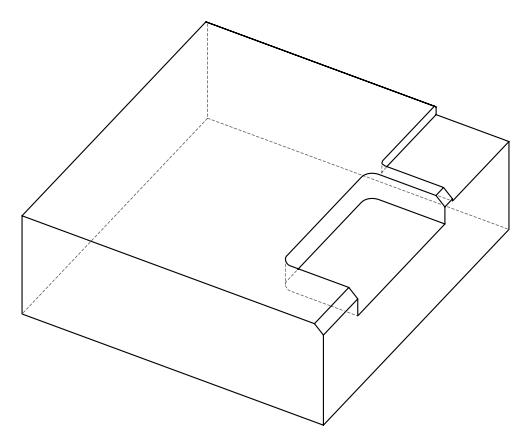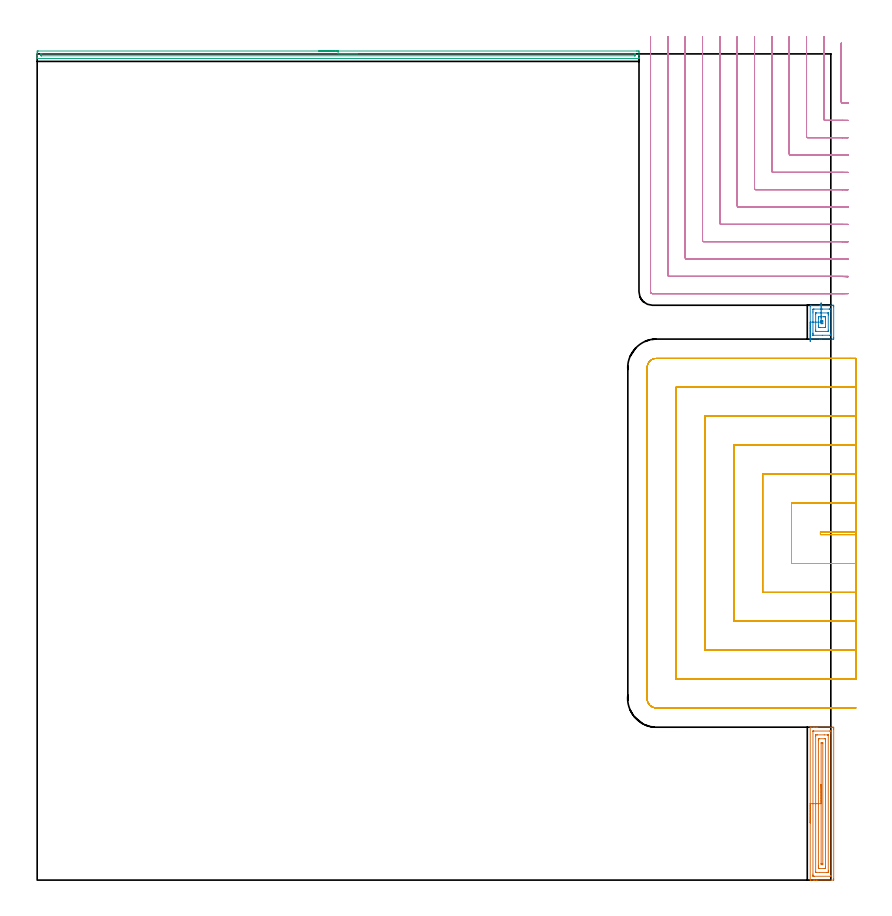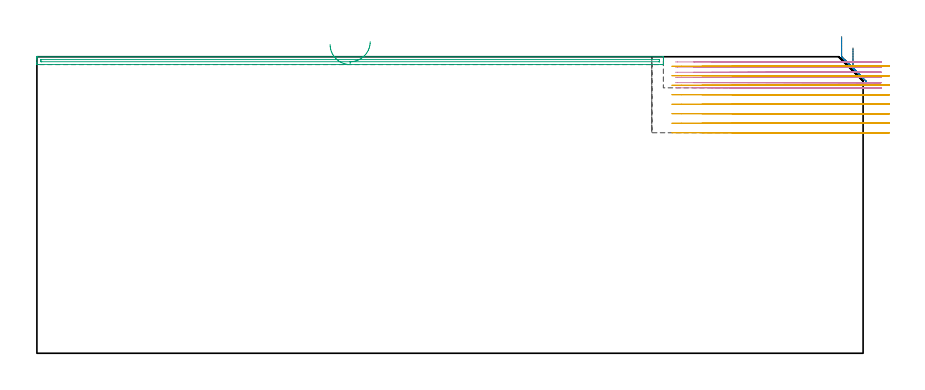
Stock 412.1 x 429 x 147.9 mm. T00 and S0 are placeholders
(PLAN: 5 operations, 2 tool changes, 73.7 min)
(1 AREA_MILL | FG_CHAMFER_SURFACE | UGT0205_001 | 3.38 min | 6398 mm3)
(2 AREA_MILL_1 | FG_CHAMFER_SURFACE_1 | UGT0205_001 | 0.91 min | 2292 mm3)
(3 AREA_MILL_2 | FG_CHAMFER_SURFACE_2 | UGT0205_001 | 5.16 min | 2401 mm3)
(4 MILL_CORNER_NOTCH_RECTANGULAR | CORNER_NOTCH_RECTANGULAR | NXT0201_011 | Follow Part, ap 3, ae 75% | 21.51 min | 200809 mm3)
(5 MILL_SLOT | SLOT_PARTIAL_RECTANGULAR | UGT0201_094 | Follow Part, ap 5, ae 75% | 42.69 min | 800416 mm3)
(TOOL UGT0205_001 | Chamfer Mill 20 x 3 x 45 deg. | D20 FL50 Z2)
(TOOL NXT0201_011 | ENDMILL 12mm [2P460-1200-NA 1630] | D12 FL38 Z6)
(TOOL UGT0201_094 | End mill 20 mm | D20 FL38 Z4)
(OP 1 AREA_MILL)
G17 G21 G94 G90
T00 M6
G54
G17 G0 G90 X401.4 Y29.7 S1061 M3
G43 Z157.9 H0
G94 G1 Y29.738 Z157.028 F250.
Y29.852 Z156.163
Y30.041 Z155.312
Y30.303 Z154.48
Y30.637 Z153.674
Y31.04 Z152.9
Y31.508 Z152.164
Y32.04 Z151.472
Y32.629 Z150.829
Y33.272 Z150.239
Y33.964 Z149.708
Y34.7 Z149.24
Y35.474 Z148.837
Y36.28 Z148.503
Y37.112 Z148.241
Y37.964 Z148.052
Y38.828 Z147.938
Y39.7 Z147.9
Y79.281
X401.403 Y79.39 Z147.889
X401.504 Y79.397 Z147.789
X401.612 Y79.4 Z147.687
X402.265 Z147.034
X403.082 Z146.217
X403.551 Z145.745
X403.786 Z145.511
X404.429 Z144.868
X404.663 Z144.634
X405.306 Z143.988
X412.648 Y79.399 Z136.648
X413.204 Y79.395 Z136.093
X413.591 Y79.39 Z135.705
X413.595 Y79.233 Z135.703
X413.599 Y78.836 Z135.701
X413.6 Y78.435 Z135.7
Y0.564
X413.594 Y0.07 Z135.703
X413.591 Y0.01 Z135.705
X413.525 Y0. Z135.771
X405.306 Z143.988
X404.663 Z144.634
X404.429 Z144.868
X403.786 Z145.511
X403.551 Z145.745
X403.082 Z146.217
X401.611 Z147.687
X401.503 Y0.003 Z147.789
X401.403 Y0.01 Z147.889
X401.4 Y0.119 Z147.9
Y39.7
X402.814 Z146.486
X402.815 Y77.057 Z146.485
X402.816 Y77.244 Z146.484
X402.819 Y77.337 Z146.481
X402.821 Y77.379 Z146.479
X402.833 Y77.39 Z146.467
X402.876 Y77.392 Z146.424
X403.214 Y77.399 Z146.086
X411.449 Z137.851
X411.992 Y77.396 Z137.308
X412.123 Y77.39 Z137.177
X412.179 Y77.375 Z137.121
X412.183 Y77.203 Z137.117
X412.184 Y77.057 Z137.116
X412.186 Y76.31 Z137.114
X412.185 Y2.343 Z137.115
X412.184 Y2.156 Z137.116
X412.181 Y2.063 Z137.119
X412.179 Y2.021 Z137.121
X412.167 Y2.01 Z137.133
X412.124 Y2.008 Z137.176
X411.786 Y2.001 Z137.514
X403.551 Z145.749
X403.008 Y2.004 Z146.292
X402.877 Y2.01 Z146.423
X402.821 Y2.025 Z146.479
X402.817 Y2.197 Z146.483
X402.816 Y2.343 Z146.484
X402.814 Y3.09 Z146.486
Y39.7
X404.228 Z145.072
X404.229 Y74.591 Z145.071
X404.234 Y75.278 Z145.066
X404.235 Y75.372 Z145.065
X404.317 Y75.392 Z144.983
X404.429 Y75.395 Z144.871
X405.187 Y75.4 Z144.113
X408.696 Z140.604
X410.452 Z138.848
X410.571 Y75.398 Z138.729
X410.691 Y75.394 Z138.609
X410.764 Y75.39 Z138.536
X410.768 Y75.346 Z138.532
X410.77 Y75.278 Z138.53
X410.771 Y75.076 Z138.529
Y4.808
X410.766 Y4.121 Z138.534
X410.765 Y4.028 Z138.535
X410.683 Y4.008 Z138.617
X410.571 Y4.005 Z138.729
X409.814 Y4. Z139.486
X406.304 Z142.996
X404.548 Z144.752
X404.429 Y4.002 Z144.871
X404.309 Y4.006 Z144.991
X404.236 Y4.01 Z145.064
X404.232 Y4.054 Z145.068
X404.23 Y4.121 Z145.07
X404.229 Y4.324 Z145.071
X404.228 Y39.7 Z145.072
X405.643 Z143.657
Y72.61
X405.646 Y73.155 Z143.654
X405.65 Y73.34 Z143.65
X405.654 Y73.39 Z143.646
X405.697 Y73.393 Z143.603
X405.794 Y73.396 Z143.506
X406.184 Y73.4 Z143.116
X406.282 Z143.018
X408.916 Y73.399 Z140.384
X409.218 Y73.39 Z140.082
X409.351 Y73.378 Z139.949
X409.352 Y73.304 Z139.948
X409.356 Y72.953 Z139.944
X409.357 Y72.61 Z139.943
Y72.062
Y6.79
X409.354 Y6.245 Z139.946
X409.35 Y6.06 Z139.95
X409.346 Y6.01 Z139.954
X409.303 Y6.007 Z139.997
X409.206 Y6.004 Z140.094
X408.816 Y6. Z140.484
X408.718 Z140.582
X406.084 Y6.001 Z143.216
X405.782 Y6.01 Z143.518
X405.649 Y6.022 Z143.651
X405.648 Y6.096 Z143.652
X405.644 Y6.447 Z143.656
X405.643 Y6.79 Z143.657
Y7.338
Y39.7
X407.057 Z142.243
Y70.831
X407.061 Y71.39 Z142.239
X407.383 Y71.395 Z141.917
X407.939 Y71.39 Z141.361
X407.943 Y70.831 Z141.357
Y8.569
X407.939 Y8.01 Z141.361
X407.617 Y8.005 Z141.683
X407.061 Y8.01 Z142.239
X407.057 Y8.569 Z142.243
Y8.573
Y39.7
Y40.572 Z142.281
Y41.436 Z142.395
Y42.288 Z142.584
Y43.12 Z142.846
Y43.926 Z143.18
Y44.7 Z143.583
Y45.436 Z144.052
Y46.128 Z144.583
Y46.771 Z145.172
Y47.36 Z145.815
Y47.892 Z146.507
Y48.36 Z147.243
Y48.763 Z148.017
Y49.097 Z148.823
Y49.359 Z149.655
Y49.548 Z150.507
Y49.662 Z151.372
Y49.7 Z152.243
G0 Z157.9
M5
M2
(OP 2 AREA_MILL_1)
G17 G21 G94 G90
T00 M6
G54
G17 G0 G90 X401.4 Y279.7 S1061 M3
G43 Z157.9 H0
G94 G1 Y279.738 Z157.028 F250.
Y279.852 Z156.163
Y280.041 Z155.312
Y280.303 Z154.48
Y280.637 Z153.674
Y281.04 Z152.9
Y281.508 Z152.164
Y282.04 Z151.472
Y282.629 Z150.829
Y283.272 Z150.24
Y283.964 Z149.708
Y284.7 Z149.24
Y285.474 Z148.837
Y286.28 Z148.503
Y287.112 Z148.241
Y287.964 Z148.052
Y288.828 Z147.938
Y289.7 Z147.9
Y298.064
X401.407 Y298.49 Z147.893
X401.793 Y298.5 Z147.507
X406.184 Z143.116
X407.061 Z142.232
X412.769 Z136.526
X413.204 Y298.497 Z136.091
X413.591 Y298.492 Z135.705
X413.598 Y298.064 Z135.702
X413.6 Y297.666 Z135.7
Y281.819
X413.598 Y281.336 Z135.702
X413.591 Y280.908 Z135.705
X413.204 Y280.9 Z136.091
X407.061 Z142.232
X406.191 Z143.109
X401.793 Z147.507
X401.407 Y280.91 Z147.893
X401.4 Y281.336 Z147.9
Y289.7
X402.814 Z146.486
Y294.542
Y295.422
X402.816 Y296.16 Z146.484
X402.817 Y296.303 Z146.483
X402.821 Y296.478 Z146.479
X403.158 Y296.492 Z146.142
X403.356 Y296.498 Z145.944
X407.742 Y296.5 Z141.558
X411.252 Z138.048
X411.449 Z137.851
X411.644 Y296.498 Z137.656
X411.842 Y296.492 Z137.458
X412.179 Y296.478 Z137.121
X412.186 Y295.422 Z137.114
Y283.978
X412.184 Y283.239 Z137.116
X412.183 Y283.097 Z137.117
X412.179 Y282.922 Z137.121
X411.842 Y282.908 Z137.458
X411.644 Y282.902 Z137.656
X407.697 Y282.9 Z141.603
X402.869 Y282.902 Z146.431
X402.837 Y282.906 Z146.463
X402.831 Y282.908 Z146.469
X402.821 Y282.949 Z146.479
X402.819 Y283.097 Z146.481
X402.815 Y283.836 Z146.485
X402.814 Y283.978 Z146.486
Y289.7
X404.228 Z145.072
X404.229 Y293.862 Z145.071
X404.23 Y294.064 Z145.07
X404.235 Y294.464 Z145.065
X404.239 Y294.492 Z145.061
X404.247 Y294.494 Z145.053
X404.272 Y294.497 Z145.028
X404.324 Y294.499 Z144.976
X404.429 Y294.5 Z144.871
X410.614 Y294.499 Z138.686
X410.752 Y294.49 Z138.548
X410.765 Y294.448 Z138.535
X410.768 Y294.433 Z138.532
X410.77 Y294.342 Z138.53
X410.771 Y293.662 Z138.529
X410.772 Y293.461 Z138.528
X410.771 Y285.538 Z138.529
X410.77 Y285.336 Z138.53
X410.765 Y284.936 Z138.535
X410.761 Y284.908 Z138.539
X410.753 Y284.906 Z138.547
X410.728 Y284.903 Z138.572
X410.676 Y284.901 Z138.624
X410.571 Y284.9 Z138.729
X404.324 Y284.901 Z144.976
X404.272 Y284.903 Z145.028
X404.247 Y284.906 Z145.053
X404.239 Y284.908 Z145.061
X404.235 Y284.936 Z145.065
X404.23 Y285.336 Z145.07
X404.229 Y285.538 Z145.071
X404.228 Y289.7 Z145.072
X405.643 Z143.657
Y291.563
Y291.901
X405.645 Y292.442 Z143.655
X405.647 Y292.479 Z143.653
X405.649 Y292.49 Z143.651
X405.662 Y292.492 Z143.638
X405.736 Y292.497 Z143.564
X405.885 Y292.499 Z143.415
X408.219 Y292.5 Z141.081
X408.816 Y292.497 Z140.484
X409.104 Y292.493 Z140.196
X409.35 Y292.475 Z139.95
X409.354 Y292.242 Z139.946
X409.356 Y291.901 Z139.944
X409.357 Y291.358 Z139.943
Y287.499
X409.355 Y286.958 Z139.945
X409.353 Y286.921 Z139.947
X409.351 Y286.91 Z139.949
X409.338 Y286.908 Z139.962
X409.264 Y286.903 Z140.036
X409.115 Y286.901 Z140.185
X406.781 Y286.9 Z142.519
X406.184 Y286.903 Z143.116
X405.896 Y286.907 Z143.404
X405.65 Y286.925 Z143.65
X405.646 Y287.158 Z143.654
X405.644 Y287.499 Z143.656
X405.643 Y288.042 Z143.657
Y289.7
X407.057 Z142.243
Y290.14
X407.061 Y290.49 Z142.239
X407.415 Y290.495 Z141.885
X407.939 Y290.49 Z141.361
X407.943 Y290.14 Z141.357
Y289.26
X407.939 Y288.91 Z141.361
X407.415 Y288.905 Z141.885
X407.061 Y288.91 Z142.239
X407.057 Y289.255 Z142.243
Y289.26
Y289.7
Y290.572 Z142.281
Y291.436 Z142.395
Y292.288 Z142.584
Y293.12 Z142.846
Y293.926 Z143.18
Y294.7 Z143.583
Y295.436 Z144.051
Y296.128 Z144.583
Y296.771 Z145.172
Y297.36 Z145.815
Y297.892 Z146.507
Y298.36 Z147.243
Y298.763 Z148.017
Y299.097 Z148.823
Y299.359 Z149.655
Y299.548 Z150.506
Y299.662 Z151.371
Y299.7 Z152.243
G0 Z157.9
M5
M2
(OP 3 AREA_MILL_2)
G17 G21 G94 G90
T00 M6
G54
G17 G0 G90 X146.25 Y430.5 S1061 M3
G43 Z157.9 H0
Z154.
G94 G1 X146.288 Z153.129 F250.
X146.402 Z152.264
X146.591 Z151.412
X146.853 Z150.58
X147.187 Z149.774
X147.59 Z149.
X148.059 Z148.264
X148.59 Z147.572
X149.179 Z146.929
X149.822 Z146.34
X150.514 Z145.809
X151.25 Z145.34
X152.024 Z144.937
X152.83 Z144.603
X153.662 Z144.341
X154.514 Z144.152
X155.378 Z144.038
X156.25 Z144.
X311.256
X311.868 Y430.498 Z144.002
X312.472 Y430.493 Z144.003
X312.493 Y430.491 Z144.005
X312.5 Y429.889 Z144.606
Y428.473 Z146.024
Y428.104 Z146.392
Y427.365 Z147.135
Y427.105 Z147.395
X312.493 Y426.665 Z147.826
X312.49 Y426.603 Z147.888
X312.315 Y426.6 Z147.9
X0.185
X0.006 Y426.602 Z147.889
X0.005
X0.002 Y426.667 Z147.824
X0. Y427.105 Z147.395
Y427.365 Z147.135
Y428.104 Z146.392
Y429.366 Z145.131
X0.003 Y429.889 Z144.606
X0.007 Y430.491 Z144.005
X0.028 Y430.493 Z144.003
X0.632 Y430.5 Z144.
X156.25
Y429.086 Z145.414
X310.169 Y429.085 Z145.415
X310.347 Y429.083 Z145.417
X310.466 Y429.079 Z145.421
X310.492 Y429.077 Z145.423
X310.495 Y429.073 Z145.427
X310.497 Y429.056 Z145.444
X310.499 Y428.996 Z145.504
X310.5 Y428.577 Z145.923
X310.497 Y428.104 Z146.396
X310.494 Y428.051 Z146.449
X310.491 Y428.028 Z146.472
X310.483 Y428.021 Z146.479
X310.437 Y428.019 Z146.481
X310.258 Y428.015 Z146.485
X310.169 Y428.014 Z146.486
X310.079
X2.331 Y428.015 Z146.485
X2.152 Y428.017 Z146.483
X2.034 Y428.02 Z146.48
X2.008 Y428.023 Z146.477
X2.006 Y428.027 Z146.473
X2.003 Y428.044 Z146.456
X2.001 Y428.104 Z146.396
X2. Y428.523 Z145.977
X2.003 Y428.996 Z145.504
X2.006 Y429.049 Z145.451
X2.01 Y429.072 Z145.428
X2.017 Y429.079 Z145.421
X2.063 Y429.081 Z145.419
X2.242 Y429.085 Z145.415
X2.332 Y429.086 Z145.414
X2.421
X156.25
X157.122 Z145.452
X157.987 Z145.566
X158.838 Z145.755
X159.67 Z146.017
X160.476 Z146.351
X161.25 Z146.754
X161.986 Z147.223
X162.678 Z147.754
X163.321 Z148.343
X163.91 Z148.986
X164.442 Z149.679
X164.91 Z150.414
X165.313 Z151.188
X165.647 Z151.994
X165.909 Z152.826
X166.098 Z153.678
X166.212 Z154.543
X166.25 Z155.414
G0 Z157.9
M5
M2
(OP 4 MILL_CORNER_NOTCH_RECTANGULAR)
G17 G21 G94 G90
T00 M6
G54
G17 G0 G90 X417.5 Y434.615 S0 M3
G43 Z157.9 H1
Z145.317
G94 G1 Y431.615 F250.
Y404.081 F500.
G3 X418.1 Y403.488 R0.6
G1 X421.1 Y403.442 F250.
G0 Z157.9
X408.5 Y438.
Z145.317
G1 Y435.
Y395.094 F500.
G3 X409.094 Y394.5 R0.6
G1 X416.572
G2 X418.1 Y394.487 R90.
G1 X421.1 Y394.436 F250.
G0 Z157.9
X399.5 Y438.
Z145.317
G1 Y435.
Y386.094 F500.
G3 X400.094 Y385.5 R0.6
G1 X416.572
G2 X418.1 Y385.486 R81.
G1 X421.099 Y385.429 F250.
G0 Z157.9
X390.5 Y438.
Z145.317
G1 Y435.
Y377.094 F500.
G3 X391.094 Y376.5 R0.6
G1 X416.572
G2 X418.1 Y376.484 R72.
G1 X421.099 Y376.42 F250.
G0 Z157.9
X381.5 Y438.
Z145.317
G1 Y435.
Y368.094 F500.
G3 X382.094 Y367.5 R0.6
G1 X416.572
G2 X418.1 Y367.481 R63.
G1 X421.099 Y367.409 F250.
G0 Z157.9
X372.5 Y438.
Z145.317
G1 Y435.
Y359.095 F500.
G3 X373.095 Y358.5 R0.6
G1 X416.572
G2 X418.1 Y358.478 R54.
G1 X421.099 Y358.394 F250.
G0 Z157.9
X363.5 Y438.
Z145.317
G1 Y435.
Y350.095 F500.
G3 X364.095 Y349.5 R0.6
G1 X416.572
G2 X418.1 Y349.474 R45.
G1 X421.098 Y349.372 F250.
G0 Z157.9
X354.5 Y438.
Z145.317
G1 Y435.
Y341.095 F500.
G3 X355.095 Y340.5 R0.6
G1 X416.572
G2 X418.1 Y340.468 R36.
G1 X421.097 Y340.34 F250.
G0 Z157.9
X345.5 Y438.
Z145.317
G1 Y435.
Y332.096 F500.
G3 X346.096 Y331.5 R0.6
G1 X416.572
G2 X418.1 Y331.457 R27.
G1 X421.095 Y331.287 F250.
G0 Z157.9
X336.5 Y438.
Z145.317
G1 Y435.
Y323.096 F500.
G3 X337.096 Y322.5 R0.6
G1 X416.572
G2 X418.1 Y322.435 R18.
G1 X421.089 Y322.18 F250.
G0 Z157.9
X327.5 Y438.
Z145.317
G1 Y435.
Y314.096 F500.
G3 X328.096 Y313.5 R0.6
G1 X416.572
G2 X418.1 Y313.369 R9.
G1 X421.056 Y312.86 F250.
G0 Z157.9
X318.5 Y438.
Z145.317
G1 Y435.
Y305.5 F500.
G3 X319.5 Y304.5 R1.
G1 X416.572
X419.572 F250.
G0 Z157.9
X417.5 Y434.615
Z142.733
G1 Y431.615
Y404.092 F500.
G3 X418.1 Y403.499 R0.6
G1 X421.1 Y403.483 F250.
G0 Z157.9
X408.5 Y438.
Z142.733
G1 Y435.
Y395.094 F500.
G3 X409.094 Y394.5 R0.6
G1 X417.589
G2 X418.1 Y394.499 R90.
G1 X421.1 Y394.482 F250.
G0 Z157.9
X399.5 Y438.
Z142.733
G1 Y435.
Y386.094 F500.
G3 X400.094 Y385.5 R0.6
G1 X417.589
G2 X418.1 Y385.498 R81.
G1 X421.1 Y385.479 F250.
G0 Z157.9
X390.5 Y438.
Z142.733
G1 Y435.
Y377.094 F500.
G3 X391.094 Y376.5 R0.6
G1 X417.589
G2 X418.1 Y376.498 R72.
G1 X421.1 Y376.477 F250.
G0 Z157.9
X381.5 Y438.
Z142.733
G1 Y435.
Y368.095 F500.
G3 X382.095 Y367.5 R0.6
G1 X417.589
G2 X418.1 Y367.498 R63.
G1 X421.1 Y367.474 F250.
G0 Z157.9
X372.5 Y438.
Z142.733
G1 Y435.
Y359.095 F500.
G3 X373.095 Y358.5 R0.6
G1 X417.589
G2 X418.1 Y358.498 R54.
G1 X421.1 Y358.469 F250.
G0 Z157.9
X363.5 Y438.
Z142.733
G1 Y435.
Y350.095 F500.
G3 X364.095 Y349.5 R0.6
G1 X417.589
G2 X418.1 Y349.497 R45.
G1 X421.1 Y349.463 F250.
G0 Z157.9
X354.5 Y438.
Z142.733
G1 Y435.
Y341.095 F500.
G3 X355.095 Y340.5 R0.6
G1 X417.589
G2 X418.1 Y340.496 R36.
G1 X421.1 Y340.454 F250.
G0 Z157.9
X345.5 Y438.
Z142.733
G1 Y435.
Y332.096 F500.
G3 X346.096 Y331.5 R0.6
G1 X417.589
G2 X418.1 Y331.495 R27.
G1 X421.099 Y331.438 F250.
G0 Z157.9
X336.5 Y438.
Z142.733
G1 Y435.
Y323.096 F500.
G3 X337.096 Y322.5 R0.6
G1 X417.589
G2 X418.1 Y322.493 R18.
G1 X421.099 Y322.408 F250.
G0 Z157.9
X327.5 Y438.
Z142.733
G1 Y435.
Y314.096 F500.
G3 X328.096 Y313.5 R0.6
G1 X417.589
G2 X418.1 Y313.485 R9.
G1 X421.095 Y313.315 F250.
G0 Z157.9
X318.5 Y438.
Z142.733
G1 Y435.
Y305.5 F500.
G3 X319.5 Y304.5 R1.
G1 X417.589
X420.589 F250.
G0 Z157.9
X417.5 Y434.615
Z140.15
G1 Y431.615
Y404.093 F500.
G3 X418.1 Y403.5 R0.6
G1 X421.1 F250.
G0 Z157.9
X408.5 Y438.
Z140.15
G1 Y435.
Y395.094 F500.
G3 X409.094 Y394.5 R0.6
G1 X418.1
X421.1 F250.
G0 Z157.9
X399.5 Y438.
Z140.15
G1 Y435.
Y386.094 F500.
G3 X400.094 Y385.5 R0.6
G1 X418.1
X421.1 F250.
G0 Z157.9
X390.5 Y438.
Z140.15
G1 Y435.
Y377.094 F500.
G3 X391.094 Y376.5 R0.6
G1 X418.1
X421.1 F250.
G0 Z157.9
X381.5 Y438.
Z140.15
G1 Y435.
Y368.095 F500.
G3 X382.095 Y367.5 R0.6
G1 X418.1
X421.1 F250.
G0 Z157.9
X372.5 Y438.
Z140.15
G1 Y435.
Y359.095 F500.
G3 X373.095 Y358.5 R0.6
G1 X418.1
X421.1 F250.
G0 Z157.9
X363.5 Y438.
Z140.15
G1 Y435.
Y350.095 F500.
G3 X364.095 Y349.5 R0.6
G1 X418.1
X421.1 F250.
G0 Z157.9
X354.5 Y438.
Z140.15
G1 Y435.
Y341.095 F500.
G3 X355.095 Y340.5 R0.6
G1 X418.1
X421.1 F250.
G0 Z157.9
X345.5 Y438.
Z140.15
G1 Y435.
Y332.096 F500.
G3 X346.096 Y331.5 R0.6
G1 X418.1
X421.1 F250.
G0 Z157.9
X336.5 Y438.
Z140.15
G1 Y435.
Y323.096 F500.
G3 X337.096 Y322.5 R0.6
G1 X418.1
X421.1 F250.
G0 Z157.9
X327.5 Y438.
Z140.15
G1 Y435.
Y314.096 F500.
G3 X328.096 Y313.5 R0.6
G1 X418.1
X421.1 F250.
G0 Z157.9
X318.5 Y438.
Z140.15
G1 Y435.
Y305.5 F500.
G3 X319.5 Y304.5 R1.
G1 X418.1
X421.1 F250.
G0 Z157.9
X417.5 Y434.615
Z137.567
G1 Y431.615
Y404.093 F500.
G3 X418.1 Y403.5 R0.6
G1 X421.1 F250.
G0 Z157.9
X408.5 Y438.
Z137.567
G1 Y435.
Y395.094 F500.
G3 X409.094 Y394.5 R0.6
G1 X418.1
X421.1 F250.
G0 Z157.9
X399.5 Y438.
Z137.567
G1 Y435.
Y386.094 F500.
G3 X400.094 Y385.5 R0.6
G1 X418.1
X421.1 F250.
G0 Z157.9
X390.5 Y438.
Z137.567
G1 Y435.
Y377.094 F500.
G3 X391.094 Y376.5 R0.6
G1 X418.1
X421.1 F250.
G0 Z157.9
X381.5 Y438.
Z137.567
G1 Y435.
Y368.094 F500.
G3 X382.094 Y367.5 R0.6
G1 X418.1
X421.1 F250.
G0 Z157.9
X372.5 Y438.
Z137.567
G1 Y435.
Y359.095 F500.
G3 X373.095 Y358.5 R0.6
G1 X418.1
X421.1 F250.
G0 Z157.9
X363.5 Y438.
Z137.567
G1 Y435.
Y350.095 F500.
G3 X364.095 Y349.5 R0.6
G1 X418.1
X421.1 F250.
G0 Z157.9
X354.5 Y438.
Z137.567
G1 Y435.
Y341.095 F500.
G3 X355.095 Y340.5 R0.6
G1 X418.1
X421.1 F250.
G0 Z157.9
X345.5 Y438.
Z137.567
G1 Y435.
Y332.096 F500.
G3 X346.096 Y331.5 R0.6
G1 X418.1
X421.1 F250.
G0 Z157.9
X336.5 Y438.
Z137.567
G1 Y435.
Y323.096 F500.
G3 X337.096 Y322.5 R0.6
G1 X418.1
X421.1 F250.
G0 Z157.9
X327.5 Y438.
Z137.567
G1 Y435.
Y314.096 F500.
G3 X328.096 Y313.5 R0.6
G1 X418.1
X421.1 F250.
G0 Z157.9
X318.5 Y438.
Z137.567
G1 Y435.
Y305.5 F500.
G3 X319.5 Y304.5 R1.
G1 X418.1
X421.1 F250.
G0 Z157.9
X417.5 Y434.615
Z134.983
G1 Y431.615
Y404.093 F500.
G3 X418.1 Y403.5 R0.6
G1 X421.1 F250.
G0 Z157.9
X408.5 Y438.
Z134.983
G1 Y435.
Y395.094 F500.
G3 X409.094 Y394.5 R0.6
G1 X418.1
X421.1 F250.
G0 Z157.9
X399.5 Y438.
Z134.983
G1 Y435.
Y386.094 F500.
G3 X400.094 Y385.5 R0.6
G1 X418.1
X421.1 F250.
G0 Z157.9
X390.5 Y438.
Z134.983
G1 Y435.
Y377.094 F500.
G3 X391.094 Y376.5 R0.6
G1 X418.1
X421.1 F250.
G0 Z157.9
X381.5 Y438.
Z134.983
G1 Y435.
Y368.094 F500.
G3 X382.094 Y367.5 R0.6
G1 X418.1
X421.1 F250.
G0 Z157.9
X372.5 Y438.
Z134.983
G1 Y435.
Y359.095 F500.
G3 X373.095 Y358.5 R0.6
G1 X418.1
X421.1 F250.
G0 Z157.9
X363.5 Y438.
Z134.983
G1 Y435.
Y350.095 F500.
G3 X364.095 Y349.5 R0.6
G1 X418.1
X421.1 F250.
G0 Z157.9
X354.5 Y438.
Z134.983
G1 Y435.
Y341.095 F500.
G3 X355.095 Y340.5 R0.6
G1 X418.1
X421.1 F250.
G0 Z157.9
X345.5 Y438.
Z134.983
G1 Y435.
Y332.096 F500.
G3 X346.096 Y331.5 R0.6
G1 X418.1
X421.1 F250.
G0 Z157.9
X336.5 Y438.
Z134.983
G1 Y435.
Y323.096 F500.
G3 X337.096 Y322.5 R0.6
G1 X418.1
X421.1 F250.
G0 Z157.9
X327.5 Y438.
Z134.983
G1 Y435.
Y314.096 F500.
G3 X328.096 Y313.5 R0.6
G1 X418.1
X421.1 F250.
G0 Z157.9
X318.5 Y438.
Z134.983
G1 Y435.
Y305.5 F500.
G3 X319.5 Y304.5 R1.
G1 X418.1
X421.1 F250.
G0 Z157.9
X417.5 Y434.615
Z132.4
G1 Y431.615
Y404.093 F500.
G3 X418.1 Y403.5 R0.6
G1 X421.1 F250.
G0 Z157.9
X408.5 Y438.
Z132.4
G1 Y435.
Y395.094 F500.
G3 X409.094 Y394.5 R0.6
G1 X418.1
X421.1 F250.
G0 Z157.9
X399.5 Y438.
Z132.4
G1 Y435.
Y386.094 F500.
G3 X400.094 Y385.5 R0.6
G1 X418.1
X421.1 F250.
G0 Z157.9
X390.5 Y438.
Z132.4
G1 Y435.
Y377.094 F500.
G3 X391.094 Y376.5 R0.6
G1 X418.1
X421.1 F250.
G0 Z157.9
X381.5 Y438.
Z132.4
G1 Y435.
Y368.094 F500.
G3 X382.094 Y367.5 R0.6
G1 X418.1
X421.1 F250.
G0 Z157.9
X372.5 Y438.
Z132.4
G1 Y435.
Y359.095 F500.
G3 X373.095 Y358.5 R0.6
G1 X418.1
X421.1 F250.
G0 Z157.9
X363.5 Y438.
Z132.4
G1 Y435.
Y350.095 F500.
G3 X364.095 Y349.5 R0.6
G1 X418.1
X421.1 F250.
G0 Z157.9
X354.5 Y438.
Z132.4
G1 Y435.
Y341.095 F500.
G3 X355.095 Y340.5 R0.6
G1 X418.1
X421.1 F250.
G0 Z157.9
X345.5 Y438.
Z132.4
G1 Y435.
Y332.096 F500.
G3 X346.096 Y331.5 R0.6
G1 X418.1
X421.1 F250.
G0 Z157.9
X336.5 Y438.
Z132.4
G1 Y435.
Y323.096 F500.
G3 X337.096 Y322.5 R0.6
G1 X418.1
X421.1 F250.
G0 Z157.9
X327.5 Y438.
Z132.4
G1 Y435.
Y314.096 F500.
G3 X328.096 Y313.5 R0.6
G1 X418.1
X421.1 F250.
G0 Z157.9
X318.5 Y438.
Z132.4
G1 Y435.
Y305.5 F500.
G3 X319.5 Y304.5 R1.
G1 X418.1
X421.1 F250.
G0 Z157.9
M5
M2
(OP 5 MILL_SLOT)
G17 G21 G94 G90
T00 M6
G54
G17 G0 G90 X425.1 Y180.9 S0 M3
G43 Z157.9 H0
Z143.162
G94 G1 X422.1 F250.
X406.7 F500.
Y179.4
X422.1
X425.1 F250.
Y195.9
X422.1
X391.7 F500.
Y164.4
X422.1
X425.1 F250.
Y210.9
X422.1
X376.7 F500.
Y149.4
X422.1
X425.1 F250.
Y225.9
X422.1
X361.7 F500.
Y134.4
X422.1
X425.1 F250.
Y240.9
X422.1
X346.7 F500.
Y119.4
X422.1
X425.1 F250.
Y255.9
X422.1
X331.7 F500.
Y104.4
X422.1
X425.1 F250.
Y270.9
X422.1
X321.5 F500.
G3 X316.7 Y266.1 R4.8
G1 Y94.2
G3 X321.5 Y89.4 R4.8
G1 X422.1
X425.1 F250.
G0 Y180.9 Z138.425
G1 X422.1
X406.7 F500.
Y179.4
X422.1
X425.1 F250.
Y195.9
X422.1
X391.7 F500.
Y164.4
X422.1
X425.1 F250.
Y210.9
X422.1
X376.7 F500.
Y149.4
X422.1
X425.1 F250.
Y225.9
X422.1
X361.7 F500.
Y134.4
X422.1
X425.1 F250.
Y240.9
X422.1
X346.7 F500.
Y119.4
X422.1
X425.1 F250.
Y255.9
X422.1
X331.7 F500.
Y104.4
X422.1
X425.1 F250.
Y270.9
X422.1
X321.5 F500.
G3 X316.7 Y266.1 R4.8
G1 Y94.2
G3 X321.5 Y89.4 R4.8
G1 X422.1
X425.1 F250.
G0 Y180.9 Z133.687
G1 X422.1
X406.7 F500.
Y179.4
X422.1
X425.1 F250.
Y195.9
X422.1
X391.7 F500.
Y164.4
X422.1
X425.1 F250.
Y210.9
X422.1
X376.7 F500.
Y149.4
X422.1
X425.1 F250.
Y225.9
X422.1
X361.7 F500.
Y134.4
X422.1
X425.1 F250.
Y240.9
X422.1
X346.7 F500.
Y119.4
X422.1
X425.1 F250.
Y255.9
X422.1
X331.7 F500.
Y104.4
X422.1
X425.1 F250.
Y270.9
X422.1
X321.5 F500.
G3 X316.7 Y266.1 R4.8
G1 Y94.2
G3 X321.5 Y89.4 R4.8
G1 X422.1
X425.1 F250.
G0 Y180.9 Z128.95
G1 X422.1
X406.7 F500.
Y179.4
X422.1
X425.1 F250.
Y195.9
X422.1
X391.7 F500.
Y164.4
X422.1
X425.1 F250.
Y210.9
X422.1
X376.7 F500.
Y149.4
X422.1
X425.1 F250.
Y225.9
X422.1
X361.7 F500.
Y134.4
X422.1
X425.1 F250.
Y240.9
X422.1
X346.7 F500.
Y119.4
X422.1
X425.1 F250.
Y255.9
X422.1
X331.7 F500.
Y104.4
X422.1
X425.1 F250.
Y270.9
X422.1
X321.5 F500.
G3 X316.7 Y266.1 R4.8
G1 Y94.2
G3 X321.5 Y89.4 R4.8
G1 X422.1
X425.1 F250.
G0 Y180.9 Z124.212
G1 X422.1
X406.7 F500.
Y179.4
X422.1
X425.1 F250.
Y195.9
X422.1
X391.7 F500.
Y164.4
X422.1
X425.1 F250.
Y210.9
X422.1
X376.7 F500.
Y149.4
X422.1
X425.1 F250.
Y225.9
X422.1
X361.7 F500.
Y134.4
X422.1
X425.1 F250.
Y240.9
X422.1
X346.7 F500.
Y119.4
X422.1
X425.1 F250.
Y255.9
X422.1
X331.7 F500.
Y104.4
X422.1
X425.1 F250.
Y270.9
X422.1
X321.5 F500.
G3 X316.7 Y266.1 R4.8
G1 Y94.2
G3 X321.5 Y89.4 R4.8
G1 X422.1
X425.1 F250.
G0 Y180.9 Z119.475
G1 X422.1
X406.7 F500.
Y179.4
X422.1
X425.1 F250.
Y195.9
X422.1
X391.7 F500.
Y164.4
X422.1
X425.1 F250.
Y210.9
X422.1
X376.7 F500.
Y149.4
X422.1
X425.1 F250.
Y225.9
X422.1
X361.7 F500.
Y134.4
X422.1
X425.1 F250.
Y240.9
X422.1
X346.7 F500.
Y119.4
X422.1
X425.1 F250.
Y255.9
X422.1
X331.7 F500.
Y104.4
X422.1
X425.1 F250.
Y270.9
X422.1
X321.5 F500.
G3 X316.7 Y266.1 R4.8
G1 Y94.2
G3 X321.5 Y89.4 R4.8
G1 X422.1
X425.1 F250.
G0 Y180.9 Z114.737
G1 X422.1
X406.7 F500.
Y179.4
X422.1
X425.1 F250.
Y195.9
X422.1
X391.7 F500.
Y164.4
X422.1
X425.1 F250.
Y210.9
X422.1
X376.7 F500.
Y149.4
X422.1
X425.1 F250.
Y225.9
X422.1
X361.7 F500.
Y134.4
X422.1
X425.1 F250.
Y240.9
X422.1
X346.7 F500.
Y119.4
X422.1
X425.1 F250.
Y255.9
X422.1
X331.7 F500.
Y104.4
X422.1
X425.1 F250.
Y270.9
X422.1
X321.5 F500.
G3 X316.7 Y266.1 R4.8
G1 Y94.2
G3 X321.5 Y89.4 R4.8
G1 X422.1
X425.1 F250.
G0 Y180.9 Z110.
G1 X422.1
X406.7 F500.
Y179.4
X422.1
X425.1 F250.
Y195.9
X422.1
X391.7 F500.
Y164.4
X422.1
X425.1 F250.
Y210.9
X422.1
X376.7 F500.
Y149.4
X422.1
X425.1 F250.
Y225.9
X422.1
X361.7 F500.
Y134.4
X422.1
X425.1 F250.
Y240.9
X422.1
X346.7 F500.
Y119.4
X422.1
X425.1 F250.
Y255.9
X422.1
X331.7 F500.
Y104.4
X422.1
X425.1 F250.
Y270.9
X422.1
X321.5 F500.
G3 X316.7 Y266.1 R4.8
G1 Y94.2
G3 X321.5 Y89.4 R4.8
G1 X422.1
X425.1 F250.
G0 Z157.9
M5
M2
